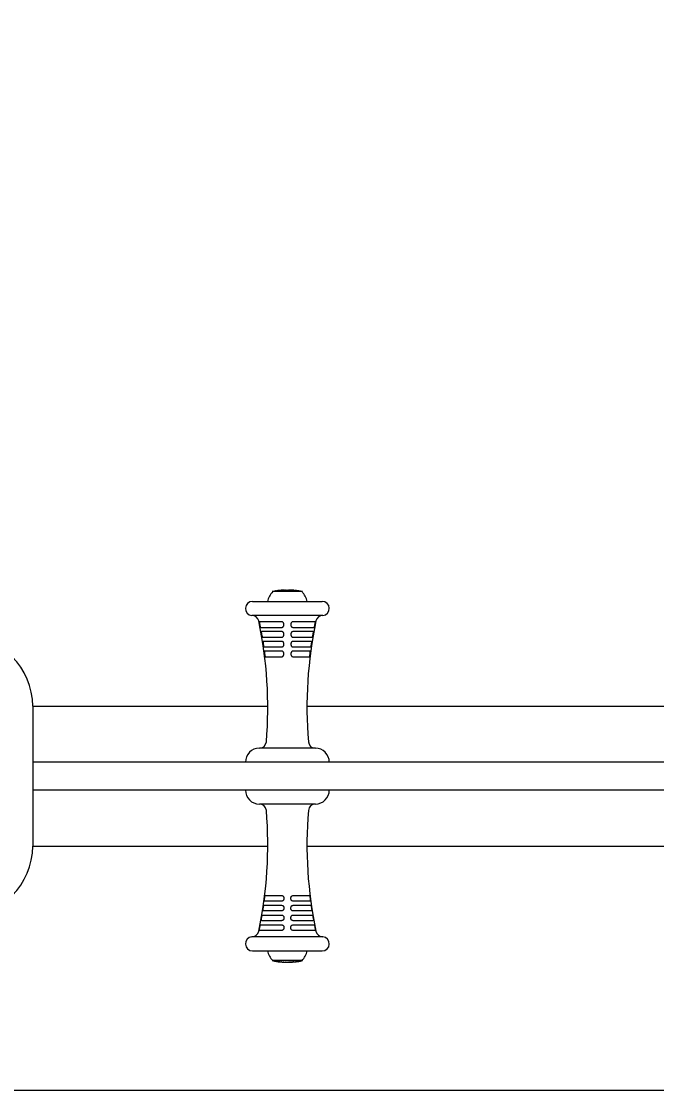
# Model space of a CAD drawing. Header units: millimetres. Extents: x -3351 to 2882, y -2837 to 2332.
# Drawn here: x -826 to -372, y -668 to 97 of the extents above; entities that cross this region are included whole.
import ezdxf

# ---------------------------------------------------------------- set-up
doc = ezdxf.new("R2010")
doc.units = ezdxf.units.MM
for name, color, linetype in [('DIKOM_ОБЪЕКТ', 7, 'Continuous'), ('DIKOM_РАЗМЕР_ЗОНА', 7, 'Continuous'), ('DIKOM_РАЗМЕР_ОБЪЕКТА', 7, 'Continuous')]:
    doc.layers.add(name, color=color, linetype=linetype)
doc.styles.add('style1', font='arialbd.ttf', dxfattribs={"width": 0.8})
doc.dimstyles.new('1-50', dxfattribs={"dimtxt": 300, "dimasz": 200, "dimexe": 100, "dimexo": 0, "dimgap": 100, "dimtad": 1, "dimtxsty": 'style1', "dimcen": 200, "dimclrd": 7, "dimclre": 7, "dimclrt": 7, "dimadec": 1, "dimazin": 2, "dimtfac": 1, "dimtmove": 0, "dimatfit": 2, "dimfxl": 0, "dimlwd": 25, "dimlwe": 18, "dimarcsym": 0})

# ---------------------------------------------------------------- blocks, each defined once
blk = doc.blocks.new('*D0')
at = {"layer": 'Defpoints', "color": 0, "transparency": 16777216}
for p in [(-1117.68, -413.19), (1382.32, -413.19), (1382.32, -1201.54)]:
    blk.add_point(p, dxfattribs=at)
at = {"layer": 'DIKOM_РАЗМЕР_ОБЪЕКТА', "color": 7, "lineweight": 18, "transparency": 16777216}
for p, q in [((-1117.68, -413.19), (-1117.68, -1301.54)), ((1382.32, -413.19), (1382.32, -1301.54))]:
    blk.add_line(p, q, dxfattribs=at)
at = {"layer": 'DIKOM_РАЗМЕР_ОБЪЕКТА', "color": 7, "lineweight": 25, "transparency": 16777216}
blk.add_line((-917.68, -1201.54), (1182.32, -1201.54), dxfattribs=at)
at = {"layer": 'DIKOM_РАЗМЕР_ОБЪЕКТА', "color": 7, "transparency": 16777216}
for points in [[(-917.68, -1168.21), (-917.68, -1234.87), (-1117.68, -1201.54)], [(1182.32, -1168.21), (1182.32, -1234.87), (1382.32, -1201.54)]]:
    blk.add_solid(points, dxfattribs=at)
at = {"layer": 'DIKOM_РАЗМЕР_ОБЪЕКТА', "color": 7, "transparency": 16777216, "insert": (132.32, -948.37), "char_height": 300, "attachment_point": 5, "style": 'style1'}
blk.add_mtext('{\\fArial|b0|i0|c204|p34;2500}', dxfattribs=at)
blk = doc.blocks.new('*D1')
at = {"layer": 'Defpoints', "color": 0, "transparency": 16777216}
for p in [(-1570.05, 831.81), (387.16, 831.81), (-10.58, -668.19)]:
    blk.add_point(p, dxfattribs=at)
at = {"layer": 'DIKOM_РАЗМЕР_ОБЪЕКТА', "color": 7, "lineweight": 18, "transparency": 16777216}
for p, q in [((387.16, 831.81), (-1670.05, 831.81)), ((-10.58, -668.19), (-1670.05, -668.19))]:
    blk.add_line(p, q, dxfattribs=at)
at = {"layer": 'DIKOM_РАЗМЕР_ОБЪЕКТА', "color": 7, "lineweight": 25, "transparency": 16777216}
blk.add_line((-1570.05, -468.19), (-1570.05, 631.81), dxfattribs=at)
at = {"layer": 'DIKOM_РАЗМЕР_ОБЪЕКТА', "color": 7, "transparency": 16777216}
for points in [[(-1603.38, 631.81), (-1536.72, 631.81), (-1570.05, 831.81)], [(-1603.38, -468.19), (-1536.72, -468.19), (-1570.05, -668.19)]]:
    blk.add_solid(points, dxfattribs=at)
at = {"layer": 'DIKOM_РАЗМЕР_ОБЪЕКТА', "color": 7, "transparency": 16777216, "insert": (-1823.22, 100.81), "char_height": 300, "attachment_point": 5, "rotation": 90, "style": 'style1'}
blk.add_mtext('{\\fArial|b0|i0|c204|p34;1500}', dxfattribs=at)
blk = doc.blocks.new('*D3')
at = {"layer": 'Defpoints', "color": 0, "transparency": 16777216}
for p in [(-2900.55, 2331.81), (804.23, 2331.81), (804.23, -2168.19)]:
    blk.add_point(p, dxfattribs=at)
at = {"layer": 'DIKOM_РАЗМЕР_ЗОНА', "color": 7, "lineweight": 18, "transparency": 16777216}
for p, q in [((804.23, 2331.81), (-3000.55, 2331.81)), ((804.23, -2168.19), (-3000.55, -2168.19))]:
    blk.add_line(p, q, dxfattribs=at)
at = {"layer": 'DIKOM_РАЗМЕР_ЗОНА', "color": 7, "lineweight": 25, "transparency": 16777216}
blk.add_line((-2900.55, -1968.19), (-2900.55, 2131.81), dxfattribs=at)
at = {"layer": 'DIKOM_РАЗМЕР_ЗОНА', "color": 7, "transparency": 16777216}
for points in [[(-2933.88, 2131.81), (-2867.22, 2131.81), (-2900.55, 2331.81)], [(-2933.88, -1968.19), (-2867.22, -1968.19), (-2900.55, -2168.19)]]:
    blk.add_solid(points, dxfattribs=at)
at = {"layer": 'DIKOM_РАЗМЕР_ЗОНА', "color": 7, "transparency": 16777216, "insert": (-3153.72, 105.82), "char_height": 300, "attachment_point": 5, "rotation": 90, "style": 'style1'}
blk.add_mtext('{\\fArial|b0|i0|c204|p34;4500}', dxfattribs=at)

msp = doc.modelspace()

# ---------------------------------------------------------------- linework, layer by layer
at = {"layer": 'DIKOM_ОБЪЕКТ', "color": 7, "linetype": 'Continuous', "lineweight": 15}
for p, q in [((-624.765, -311.187), (-646.365, -311.187)), ((-643.244, -310.601), (-643.299, -310.606)), ((-639.343, -310.207), (-639.108, -310.191)), ((-636.896, -310.135), (-637.159, -310.135)), ((-636.992, -310.134), (-636.082, -310.134)), ((-636.068, -310.134), (-635.024, -310.134)), ((-635.721, -310.136), (-636.066, -310.136)), ((-635.021, -310.134), (-634.638, -310.134)), ((-634.638, -310.134), (-634.091, -310.134)), ((-631.82, -310.202), (-631.808, -310.199)), ((-631.041, -310.291), (-631.055, -310.29)), ((-630.917, -310.327), (-629.59, -310.381)), ((-629.464, -310.392), (-629.676, -310.379)), ((-629.25, -310.421), (-628.937, -310.559)), ((-628.654, -310.565), (-628.984, -310.455)), ((-628.645, -310.566), (-628.654, -310.565)), ((-660.552, -318.174), (-610.579, -318.174)), ((-610.211, -328.187), (-660.919, -328.187)), ((-639.664, -332.789), (-655.476, -332.789)), ((-615.655, -332.789), (-631.467, -332.789)), ((-654.651, -336.783), (-639.668, -336.783)), ((-639.672, -339.778), (-654.069, -339.778)), ((-653.341, -343.771), (-639.676, -343.771)), ((-631.462, -336.783), (-616.48, -336.783)), ((-617.062, -339.778), (-631.459, -339.778)), ((-631.454, -343.771), (-617.789, -343.771)), ((-639.68, -346.766), (-652.832, -346.766)), ((-652.203, -350.759), (-639.684, -350.759)), ((-618.298, -346.766), (-631.451, -346.766)), ((-631.446, -350.759), (-618.928, -350.759)), ((-639.687, -353.754), (-651.767, -353.754)), ((-651.234, -357.748), (-639.692, -357.748)), ((-619.364, -353.754), (-631.443, -353.754)), ((-631.439, -357.748), (-619.897, -357.748)), ((-817.684, -393.187), (-649.566, -393.187)), ((-817.684, -393.187), (-817.684, -493.187)), ((-621.564, -393.187), (886.196, -393.187)), ((-615.565, -423.187), (-655.565, -423.187)), ((1082.316, -433.187), (-817.684, -433.187)), ((-613.565, -433.187), (-657.565, -433.187)), ((1082.316, -453.187), (-817.684, -453.187)), ((-613.565, -453.187), (-657.565, -453.187)), ((-615.565, -463.187), (-655.565, -463.187)), ((-817.684, -493.187), (-649.566, -493.187)), ((-621.564, -493.187), (886.196, -493.187)), ((-639.687, -532.62), (-651.767, -532.62)), ((-651.234, -528.626), (-639.692, -528.626)), ((-619.364, -532.62), (-631.443, -532.62)), ((-631.439, -528.626), (-619.897, -528.626)), ((-653.341, -542.603), (-639.676, -542.603)), ((-639.68, -539.608), (-652.832, -539.608)), ((-652.203, -535.615), (-639.684, -535.615)), ((-631.454, -542.603), (-617.789, -542.603)), ((-618.298, -539.608), (-631.451, -539.608)), ((-631.446, -535.615), (-618.928, -535.615)), ((-654.651, -549.591), (-639.668, -549.591)), ((-639.672, -546.596), (-654.069, -546.596)), ((-631.462, -549.591), (-616.48, -549.591)), ((-617.062, -546.596), (-631.459, -546.596)), ((-610.211, -558.187), (-660.919, -558.187)), ((-639.664, -553.585), (-655.476, -553.585)), ((-615.655, -553.585), (-631.467, -553.585)), ((-660.552, -568.201), (-610.579, -568.201)), ((-624.765, -575.187), (-646.365, -575.187)), ((-643.244, -575.773), (-643.299, -575.768)), ((-639.343, -576.167), (-639.108, -576.183)), ((-636.896, -576.239), (-637.159, -576.239)), ((-636.992, -576.24), (-636.082, -576.24)), ((-636.068, -576.24), (-635.024, -576.24)), ((-635.721, -576.238), (-636.066, -576.239)), ((-635.021, -576.24), (-634.638, -576.24)), ((-634.638, -576.24), (-634.091, -576.24)), ((-631.82, -576.172), (-631.808, -576.175)), ((-631.041, -576.083), (-631.055, -576.084)), ((-630.917, -576.047), (-629.59, -575.993)), ((-629.464, -575.982), (-629.676, -575.995)), ((-629.25, -575.953), (-628.937, -575.815)), ((-628.654, -575.809), (-628.984, -575.919)), ((-628.645, -575.808), (-628.654, -575.809))]:
    msp.add_line(p, q, dxfattribs=at)
at = {"layer": 'DIKOM_ОБЪЕКТ', "color": 7, "linetype": 'Continuous', "lineweight": 15, "flags": 128}
for points in [[(-629.325, -310.407), (-629.32, -310.408), (-629.316, -310.408)], [(-629.325, -575.967), (-629.32, -575.966), (-629.316, -575.966)]]:
    msp.add_lwpolyline(points, dxfattribs=at)
at = {"layer": 'DIKOM_ОБЪЕКТ', "color": 7, "linetype": 'Continuous', "lineweight": 15}
for centre, radius, start, end in [((-631.889, -323.347), 18.677, 139.378843, 163.932617), ((-637.04, -351.97), 41.836, 98.529491, 102.879622), ((-637.04, -351.97), 41.836, 95.493174, 96.604851), ((-637.04, -351.97), 41.836, 93.470916, 94.661473), ((-637.04, -351.97), 41.836, 91.685954, 92.833182), ((-637.04, -351.97), 41.836, 90.712589, 91.048861), ((-634.091, -351.97), 41.836, 87.525258, 90), ((-634.091, -351.97), 41.836, 85.789262, 86.904903), ((-634.091, -351.97), 41.836, 83.941573, 85.150433), ((-634.091, -351.97), 41.836, 81.907996, 82.987174), ((-634.091, -351.97), 41.836, 77.120378, 80.825851), ((-639.242, -323.347), 18.677, 16.067383, 40.621157), ((-660.552, -323.187), 5.013, 90, 265.797531), ((-610.579, -323.187), 5.013, 274.202469, 90), ((-660.919, -333.187), 5, 11.936435, 90), ((-610.211, -333.187), 5, 90, 168.063565), ((-948.424, -393.965), 298.859, 355.271847, 11.936435), ((-322.707, -393.965), 298.859, 168.063565, 184.728153), ((-867.684, -393.187), 50, 0, 90), ((-655.565, -418.187), 5, 270, 355.271847), ((-615.565, -418.187), 5, 184.728153, 270), ((-655.565, -433.187), 10, 90, 180), ((-615.565, -433.187), 10, 0, 90), ((-655.565, -453.187), 10, 180, 270), ((-615.565, -453.187), 10, 270, 0), ((-655.565, -468.187), 5, 4.728153, 90), ((-615.565, -468.187), 5, 90, 175.271847), ((-948.424, -492.409), 298.859, 348.063565, 4.728153), ((-322.707, -492.409), 298.859, 175.271847, 191.936435), ((-867.684, -493.187), 50, 270, 0), ((-660.552, -563.187), 5.013, 94.202469, 270), ((-660.919, -553.187), 5, 270, 348.063565), ((-610.211, -553.187), 5, 191.936435, 270), ((-610.579, -563.187), 5.013, 270, 85.797531), ((-631.889, -563.027), 18.677, 196.067383, 220.621157), ((-639.242, -563.027), 18.677, 319.378843, 343.932617), ((-637.04, -534.404), 41.836, 257.120378, 261.470509), ((-637.04, -534.404), 41.836, 263.395149, 264.506826), ((-637.04, -534.404), 41.836, 265.338527, 266.529084), ((-637.04, -534.404), 41.836, 267.166818, 268.314046), ((-637.04, -534.404), 41.836, 268.951139, 269.287411), ((-634.091, -534.404), 41.836, 270, 272.474742), ((-634.091, -534.404), 41.836, 273.095097, 274.210738), ((-634.091, -534.404), 41.836, 274.849567, 276.058427), ((-634.091, -534.404), 41.836, 277.012826, 278.092004), ((-634.091, -534.404), 41.836, 279.174149, 282.879622)]:
    msp.add_arc(centre, radius, start, end, dxfattribs=at)
for points, knots in [([(-643.299, -310.606), (-643.097, -310.576), (-642.701, -310.519), (-642.305, -310.469), (-642.112, -310.445)], [0, 0, 0, 0, 0.5122659, 1, 1, 1, 1]), ([(-642.033, -310.434), (-642.153, -310.448), (-642.399, -310.478), (-642.644, -310.512), (-642.769, -310.529)], [0, 0, 0, 0, 0.4884051, 1, 1, 1, 1]), ([(-642.112, -310.445), (-641.914, -310.423), (-641.587, -310.385), (-641.119, -310.336), (-640.73, -310.298), (-640.543, -310.282), (-640.44, -310.273)], [0, 0, 0, 0, 0.320507, 0.5307548, 0.7410249, 1, 1, 1, 1]), ([(-640.729, -310.299), (-640.729, -310.299), (-640.768, -310.301), (-640.923, -310.315), (-641.166, -310.338), (-641.478, -310.37), (-641.771, -310.403), (-641.962, -310.425), (-642.033, -310.434)], [0, 0, 0, 0, 0.0012139, 0.233815, 0.4228708, 0.6129704, 0.8553598, 1, 1, 1, 1]), ([(-639.374, -310.209), (-639.39, -310.208), (-639.528, -310.199), (-639.666, -310.217), (-639.788, -310.233)], [0, 0, 0, 0, 0.1146975, 1, 1, 1, 1]), ([(-639.788, -310.233), (-639.717, -310.228), (-639.569, -310.219), (-639.421, -310.211), (-639.343, -310.207)], [0, 0, 0, 0, 0.4760716, 1, 1, 1, 1]), ([(-638.066, -310.156), (-638.103, -310.154), (-638.262, -310.145), (-638.421, -310.16), (-638.543, -310.172)], [0, 0, 0, 0, 0.2332696, 1, 1, 1, 1]), ([(-638.543, -310.172), (-638.472, -310.169), (-638.323, -310.164), (-638.175, -310.16), (-638.099, -310.158)], [0, 0, 0, 0, 0.4837275, 1, 1, 1, 1]), ([(-638.099, -310.158), (-638.041, -310.153), (-637.943, -310.144), (-637.845, -310.143), (-637.806, -310.142)], [0, 0, 0, 0, 0.5965998, 1, 1, 1, 1]), ([(-637.56, -310.14), (-637.204, -310.137), (-636.799, -310.133), (-636.395, -310.136), (-636.346, -310.137)], [0, 0, 0, 0, 0.8809304, 1, 1, 1, 1]), ([(-636.346, -310.137), (-636.242, -310.137), (-636.034, -310.136), (-635.825, -310.136), (-635.721, -310.136)], [0, 0, 0, 0, 0.4998274, 1, 1, 1, 1]), ([(-635.028, -310.135), (-634.949, -310.135), (-634.793, -310.136), (-634.355, -310.146), (-634.012, -310.154), (-633.838, -310.159)], [0, 0, 0, 0, 0.3317203, 0.6612063, 1, 1, 1, 1]), ([(-633.747, -310.151), (-633.894, -310.148), (-634.165, -310.141), (-634.478, -310.136), (-634.66, -310.134), (-634.721, -310.135), (-634.705, -310.136), (-634.702, -310.136)], [0, 0, 0, 0, 0.2743091, 0.5058181, 0.7373595, 0.9561335, 1, 1, 1, 1]), ([(-633.838, -310.159), (-633.63, -310.164), (-633.249, -310.175), (-632.712, -310.189), (-632.281, -310.198), (-631.966, -310.203), (-631.869, -310.202), (-631.82, -310.202)], [0, 0, 0, 0, 0.2252873, 0.412934, 0.6000845, 0.8000746, 1, 1, 1, 1]), ([(-632.264, -310.179), (-632.322, -310.179), (-632.415, -310.179), (-632.733, -310.175), (-633.087, -310.167), (-633.444, -310.158), (-633.663, -310.153), (-633.747, -310.151)], [0, 0, 0, 0, 0.3018484, 0.4914057, 0.681088, 0.8764323, 1, 1, 1, 1]), ([(-632.23, -310.177), (-632.226, -310.178), (-632.208, -310.179), (-632.24, -310.179), (-632.264, -310.179)], [0, 0, 0, 0, 0.2185126, 1, 1, 1, 1]), ([(-631.799, -310.197), (-631.848, -310.195), (-631.928, -310.19), (-632.138, -310.183), (-632.218, -310.18)], [0, 0, 0, 0, 0.6185909, 1, 1, 1, 1]), ([(-631.02, -310.253), (-631.094, -310.247), (-631.291, -310.23), (-631.487, -310.254), (-631.609, -310.269)], [0, 0, 0, 0, 0.379297, 1, 1, 1, 1]), ([(-631.609, -310.269), (-631.491, -310.278), (-631.26, -310.296), (-631.029, -310.317), (-630.917, -310.327)], [0, 0, 0, 0, 0.5130717, 1, 1, 1, 1]), ([(-629.59, -310.381), (-629.544, -310.385), (-629.475, -310.392), (-629.386, -310.401), (-629.345, -310.405), (-629.325, -310.407)], [0, 0, 0, 0, 0.4997444, 0.7497682, 1, 1, 1, 1]), ([(-629.316, -310.408), (-629.306, -310.41), (-629.29, -310.412), (-629.267, -310.417), (-629.256, -310.42), (-629.25, -310.421)], [0, 0, 0, 0, 0.4999551, 0.7499735, 1, 1, 1, 1]), ([(-629.016, -310.444), (-629.091, -310.435), (-629.186, -310.424), (-629.281, -310.413), (-629.302, -310.411)], [0, 0, 0, 0, 0.7869109, 1, 1, 1, 1]), ([(-628.937, -310.559), (-628.843, -310.572), (-628.637, -310.602), (-628.432, -310.634), (-628.32, -310.651)], [0, 0, 0, 0, 0.4560331, 1, 1, 1, 1]), ([(-628.032, -310.576), (-628.134, -310.564), (-628.338, -310.54), (-628.543, -310.557), (-628.645, -310.566)], [0, 0, 0, 0, 0.5001774, 1, 1, 1, 1]), ([(-628.32, -310.651), (-628.198, -310.635), (-627.954, -310.602), (-627.71, -310.629), (-627.588, -310.643)], [0, 0, 0, 0, 0.5001556, 1, 1, 1, 1]), ([(-627.588, -310.643), (-627.671, -310.63), (-627.819, -310.607), (-627.968, -310.585), (-628.032, -310.576)], [0, 0, 0, 0, 0.5631249, 1, 1, 1, 1]), ([(-655.476, -332.789), (-655.517, -332.789), (-655.546, -332.827), (-655.58, -332.974), (-655.584, -333.085), (-655.573, -333.292), (-655.567, -333.37), (-655.548, -333.534), (-655.537, -333.62), (-655.509, -333.803), (-655.493, -333.898), (-655.459, -334.091), (-655.44, -334.188), (-655.42, -334.287)], [0, 0, 0, 0, 0.25, 0.25, 0.5, 0.5, 0.625, 0.625, 0.75, 0.75, 0.875, 0.875, 1, 1, 1, 1]), ([(-655.216, -335.285), (-655.175, -335.487), (-655.13, -335.687), (-655.059, -335.958), (-655.035, -336.046), (-654.986, -336.209), (-654.961, -336.284), (-654.912, -336.42), (-654.887, -336.483), (-654.837, -336.589), (-654.813, -336.634), (-654.74, -336.745), (-654.694, -336.783), (-654.651, -336.783)], [0, 0, 0, 0, 0.25, 0.25, 0.375, 0.375, 0.5, 0.5, 0.625, 0.625, 0.75, 0.75, 1, 1, 1, 1]), ([(-639.668, -336.783), (-639.467, -336.783), (-639.268, -336.744), (-638.901, -336.597), (-638.73, -336.488), (-638.516, -336.283), (-638.451, -336.207), (-638.338, -336.044), (-638.289, -335.958), (-638.21, -335.775), (-638.18, -335.679), (-638.139, -335.485), (-638.129, -335.386), (-638.129, -335.285)], [0, 0, 0, 0, 0.25, 0.25, 0.5, 0.5, 0.625, 0.625, 0.75, 0.75, 0.875, 0.875, 1, 1, 1, 1]), ([(-638.128, -334.287), (-638.128, -334.188), (-638.138, -334.09), (-638.177, -333.897), (-638.207, -333.801), (-638.324, -333.529), (-638.44, -333.361), (-638.655, -333.153), (-638.735, -333.09), (-638.903, -332.982), (-638.991, -332.937), (-639.177, -332.863), (-639.274, -332.835), (-639.467, -332.799), (-639.565, -332.789), (-639.664, -332.789)], [0, 0, 0, 0, 0.125, 0.125, 0.25, 0.25, 0.5, 0.5, 0.625, 0.625, 0.75, 0.75, 0.875, 0.875, 1, 1, 1, 1]), ([(-631.467, -332.789), (-631.664, -332.789), (-631.863, -332.827), (-632.232, -332.974), (-632.405, -333.085), (-632.62, -333.292), (-632.686, -333.37), (-632.798, -333.534), (-632.846, -333.62), (-632.924, -333.803), (-632.954, -333.898), (-632.993, -334.091), (-633.003, -334.188), (-633.003, -334.287)], [0, 0, 0, 0, 0.25, 0.25, 0.5, 0.5, 0.625, 0.625, 0.75, 0.75, 0.875, 0.875, 1, 1, 1, 1]), ([(-633.002, -335.285), (-633.002, -335.487), (-632.959, -335.687), (-632.841, -335.958), (-632.792, -336.046), (-632.678, -336.209), (-632.614, -336.284), (-632.471, -336.42), (-632.392, -336.483), (-632.225, -336.589), (-632.138, -336.634), (-631.86, -336.745), (-631.664, -336.783), (-631.462, -336.783)], [0, 0, 0, 0, 0.25, 0.25, 0.375, 0.375, 0.5, 0.5, 0.625, 0.625, 0.75, 0.75, 1, 1, 1, 1]), ([(-616.48, -336.783), (-616.437, -336.783), (-616.39, -336.744), (-616.293, -336.597), (-616.243, -336.488), (-616.169, -336.283), (-616.144, -336.207), (-616.095, -336.044), (-616.071, -335.958), (-616.024, -335.775), (-616.001, -335.679), (-615.956, -335.485), (-615.935, -335.386), (-615.914, -335.285)], [0, 0, 0, 0, 0.25, 0.25, 0.5, 0.5, 0.625, 0.625, 0.75, 0.75, 0.875, 0.875, 1, 1, 1, 1]), ([(-615.711, -334.287), (-615.691, -334.188), (-615.672, -334.09), (-615.637, -333.897), (-615.621, -333.801), (-615.58, -333.529), (-615.561, -333.361), (-615.55, -333.153), (-615.549, -333.09), (-615.554, -332.982), (-615.559, -332.937), (-615.576, -332.863), (-615.588, -332.835), (-615.617, -332.799), (-615.634, -332.789), (-615.655, -332.789)], [0, 0, 0, 0, 0.125, 0.125, 0.25, 0.25, 0.5, 0.5, 0.625, 0.625, 0.75, 0.75, 0.875, 0.875, 1, 1, 1, 1]), ([(-654.069, -339.778), (-654.112, -339.778), (-654.146, -339.815), (-654.188, -339.961), (-654.198, -340.071), (-654.194, -340.278), (-654.19, -340.355), (-654.178, -340.519), (-654.169, -340.606), (-654.147, -340.789), (-654.133, -340.885), (-654.104, -341.078), (-654.087, -341.176), (-654.069, -341.275)], [0, 0, 0, 0, 0.25, 0.25, 0.5, 0.5, 0.625, 0.625, 0.75, 0.75, 0.875, 0.875, 1, 1, 1, 1]), ([(-653.89, -342.274), (-653.854, -342.476), (-653.813, -342.676), (-653.748, -342.949), (-653.725, -343.037), (-653.679, -343.2), (-653.655, -343.274), (-653.607, -343.411), (-653.583, -343.473), (-653.534, -343.579), (-653.51, -343.624), (-653.436, -343.734), (-653.388, -343.771), (-653.341, -343.771)], [0, 0, 0, 0, 0.25, 0.25, 0.375, 0.375, 0.5, 0.5, 0.625, 0.625, 0.75, 0.75, 1, 1, 1, 1]), ([(-639.676, -343.771), (-639.476, -343.771), (-639.277, -343.733), (-638.91, -343.587), (-638.739, -343.479), (-638.524, -343.274), (-638.458, -343.197), (-638.344, -343.035), (-638.296, -342.949), (-638.216, -342.766), (-638.185, -342.669), (-638.144, -342.474), (-638.134, -342.375), (-638.134, -342.274)], [0, 0, 0, 0, 0.25, 0.25, 0.5, 0.5, 0.625, 0.625, 0.75, 0.75, 0.875, 0.875, 1, 1, 1, 1]), ([(-638.133, -341.275), (-638.133, -341.176), (-638.143, -341.078), (-638.183, -340.883), (-638.213, -340.787), (-638.331, -340.514), (-638.448, -340.346), (-638.664, -340.139), (-638.744, -340.076), (-638.912, -339.969), (-639.001, -339.924), (-639.186, -339.851), (-639.283, -339.823), (-639.476, -339.787), (-639.573, -339.778), (-639.672, -339.778)], [0, 0, 0, 0, 0.125, 0.125, 0.25, 0.25, 0.5, 0.5, 0.625, 0.625, 0.75, 0.75, 0.875, 0.875, 1, 1, 1, 1]), ([(-631.459, -339.778), (-631.656, -339.778), (-631.854, -339.815), (-632.223, -339.961), (-632.396, -340.071), (-632.612, -340.278), (-632.678, -340.355), (-632.791, -340.519), (-632.84, -340.606), (-632.918, -340.789), (-632.948, -340.885), (-632.988, -341.078), (-632.998, -341.176), (-632.998, -341.275)], [0, 0, 0, 0, 0.25, 0.25, 0.5, 0.5, 0.625, 0.625, 0.75, 0.75, 0.875, 0.875, 1, 1, 1, 1]), ([(-632.997, -342.274), (-632.997, -342.476), (-632.954, -342.676), (-632.834, -342.949), (-632.785, -343.037), (-632.67, -343.2), (-632.606, -343.274), (-632.462, -343.411), (-632.383, -343.473), (-632.216, -343.579), (-632.128, -343.624), (-631.851, -343.734), (-631.655, -343.771), (-631.454, -343.771)], [0, 0, 0, 0, 0.25, 0.25, 0.375, 0.375, 0.5, 0.5, 0.625, 0.625, 0.75, 0.75, 1, 1, 1, 1]), ([(-617.789, -343.771), (-617.743, -343.771), (-617.694, -343.733), (-617.596, -343.587), (-617.547, -343.479), (-617.475, -343.274), (-617.451, -343.197), (-617.405, -343.035), (-617.383, -342.949), (-617.339, -342.766), (-617.317, -342.669), (-617.277, -342.474), (-617.258, -342.375), (-617.24, -342.274)], [0, 0, 0, 0, 0.25, 0.25, 0.5, 0.5, 0.625, 0.625, 0.75, 0.75, 0.875, 0.875, 1, 1, 1, 1]), ([(-617.061, -341.275), (-617.043, -341.176), (-617.027, -341.078), (-616.997, -340.883), (-616.984, -340.787), (-616.951, -340.514), (-616.937, -340.346), (-616.934, -340.139), (-616.936, -340.076), (-616.945, -339.969), (-616.953, -339.924), (-616.974, -339.851), (-616.988, -339.823), (-617.021, -339.787), (-617.04, -339.778), (-617.062, -339.778)], [0, 0, 0, 0, 0.125, 0.125, 0.25, 0.25, 0.5, 0.5, 0.625, 0.625, 0.75, 0.75, 0.875, 0.875, 1, 1, 1, 1]), ([(-652.832, -346.766), (-652.879, -346.766), (-652.917, -346.803), (-652.968, -346.948), (-652.982, -347.057), (-652.987, -347.264), (-652.986, -347.341), (-652.978, -347.505), (-652.972, -347.592), (-652.955, -347.775), (-652.944, -347.871), (-652.92, -348.065), (-652.906, -348.164), (-652.89, -348.264)], [0, 0, 0, 0, 0.25, 0.25, 0.5, 0.5, 0.625, 0.625, 0.75, 0.75, 0.875, 0.875, 1, 1, 1, 1]), ([(-652.736, -349.262), (-652.705, -349.466), (-652.668, -349.666), (-652.607, -349.94), (-652.586, -350.028), (-652.542, -350.19), (-652.52, -350.265), (-652.474, -350.402), (-652.45, -350.463), (-652.401, -350.569), (-652.377, -350.613), (-652.302, -350.722), (-652.252, -350.759), (-652.203, -350.759)], [0, 0, 0, 0, 0.25, 0.25, 0.375, 0.375, 0.5, 0.5, 0.625, 0.625, 0.75, 0.75, 1, 1, 1, 1]), ([(-639.684, -350.759), (-639.484, -350.759), (-639.286, -350.721), (-638.92, -350.577), (-638.748, -350.469), (-638.532, -350.265), (-638.466, -350.188), (-638.351, -350.026), (-638.302, -349.939), (-638.222, -349.756), (-638.191, -349.659), (-638.149, -349.463), (-638.139, -349.364), (-638.139, -349.262)], [0, 0, 0, 0, 0.25, 0.25, 0.5, 0.5, 0.625, 0.625, 0.75, 0.75, 0.875, 0.875, 1, 1, 1, 1]), ([(-638.138, -348.264), (-638.138, -348.064), (-638.18, -347.865), (-638.338, -347.5), (-638.456, -347.332), (-638.672, -347.125), (-638.753, -347.063), (-638.921, -346.956), (-639.01, -346.911), (-639.195, -346.839), (-639.291, -346.811), (-639.484, -346.775), (-639.581, -346.766), (-639.68, -346.766)], [0, 0, 0, 0, 0.25, 0.25, 0.5, 0.5, 0.625, 0.625, 0.75, 0.75, 0.875, 0.875, 1, 1, 1, 1]), ([(-631.451, -346.766), (-631.647, -346.766), (-631.845, -346.803), (-632.214, -346.948), (-632.387, -347.057), (-632.604, -347.264), (-632.67, -347.341), (-632.785, -347.505), (-632.833, -347.592), (-632.912, -347.775), (-632.943, -347.871), (-632.983, -348.065), (-632.993, -348.164), (-632.993, -348.264)], [0, 0, 0, 0, 0.25, 0.25, 0.5, 0.5, 0.625, 0.625, 0.75, 0.75, 0.875, 0.875, 1, 1, 1, 1]), ([(-632.992, -349.262), (-632.992, -349.466), (-632.948, -349.666), (-632.828, -349.94), (-632.778, -350.028), (-632.663, -350.19), (-632.598, -350.265), (-632.454, -350.402), (-632.374, -350.463), (-632.207, -350.569), (-632.119, -350.613), (-631.842, -350.722), (-631.646, -350.759), (-631.446, -350.759)], [0, 0, 0, 0, 0.25, 0.25, 0.375, 0.375, 0.5, 0.5, 0.625, 0.625, 0.75, 0.75, 1, 1, 1, 1]), ([(-618.928, -350.759), (-618.879, -350.759), (-618.828, -350.721), (-618.729, -350.577), (-618.68, -350.469), (-618.611, -350.265), (-618.588, -350.188), (-618.544, -350.026), (-618.523, -349.939), (-618.483, -349.756), (-618.463, -349.659), (-618.427, -349.463), (-618.41, -349.364), (-618.395, -349.262)], [0, 0, 0, 0, 0.25, 0.25, 0.5, 0.5, 0.625, 0.625, 0.75, 0.75, 0.875, 0.875, 1, 1, 1, 1]), ([(-618.24, -348.264), (-618.209, -348.064), (-618.184, -347.865), (-618.15, -347.5), (-618.142, -347.332), (-618.147, -347.125), (-618.151, -347.063), (-618.166, -346.956), (-618.176, -346.911), (-618.201, -346.839), (-618.217, -346.811), (-618.254, -346.775), (-618.275, -346.766), (-618.298, -346.766)], [0, 0, 0, 0, 0.25, 0.25, 0.5, 0.5, 0.625, 0.625, 0.75, 0.75, 0.875, 0.875, 1, 1, 1, 1]), ([(-651.767, -353.754), (-651.816, -353.754), (-651.858, -353.791), (-651.918, -353.935), (-651.937, -354.044), (-651.949, -354.249), (-651.951, -354.327), (-651.948, -354.491), (-651.945, -354.578), (-651.933, -354.761), (-651.925, -354.858), (-651.906, -355.053), (-651.894, -355.151), (-651.881, -355.252)], [0, 0, 0, 0, 0.25, 0.25, 0.5, 0.5, 0.625, 0.625, 0.75, 0.75, 0.875, 0.875, 1, 1, 1, 1]), ([(-651.751, -356.25), (-651.724, -356.455), (-651.692, -356.656), (-651.636, -356.93), (-651.617, -357.018), (-651.576, -357.181), (-651.554, -357.256), (-651.509, -357.392), (-651.486, -357.453), (-651.438, -357.559), (-651.414, -357.603), (-651.338, -357.711), (-651.286, -357.748), (-651.234, -357.748)], [0, 0, 0, 0, 0.25, 0.25, 0.375, 0.375, 0.5, 0.5, 0.625, 0.625, 0.75, 0.75, 1, 1, 1, 1]), ([(-639.692, -357.748), (-639.493, -357.748), (-639.295, -357.71), (-638.928, -357.567), (-638.756, -357.459), (-638.54, -357.255), (-638.473, -357.179), (-638.358, -357.016), (-638.308, -356.929), (-638.227, -356.746), (-638.196, -356.649), (-638.154, -356.452), (-638.143, -356.352), (-638.143, -356.25)], [0, 0, 0, 0, 0.25, 0.25, 0.5, 0.5, 0.625, 0.625, 0.75, 0.75, 0.875, 0.875, 1, 1, 1, 1]), ([(-638.143, -355.252), (-638.143, -355.051), (-638.185, -354.851), (-638.344, -354.485), (-638.463, -354.317), (-638.681, -354.111), (-638.761, -354.049), (-638.93, -353.943), (-639.019, -353.898), (-639.204, -353.826), (-639.3, -353.799), (-639.492, -353.763), (-639.589, -353.754), (-639.687, -353.754)], [0, 0, 0, 0, 0.25, 0.25, 0.5, 0.5, 0.625, 0.625, 0.75, 0.75, 0.875, 0.875, 1, 1, 1, 1]), ([(-631.443, -353.754), (-631.639, -353.754), (-631.837, -353.791), (-632.205, -353.935), (-632.378, -354.044), (-632.596, -354.249), (-632.662, -354.327), (-632.778, -354.491), (-632.827, -354.578), (-632.907, -354.761), (-632.937, -354.858), (-632.978, -355.053), (-632.988, -355.151), (-632.988, -355.252)], [0, 0, 0, 0, 0.25, 0.25, 0.5, 0.5, 0.625, 0.625, 0.75, 0.75, 0.875, 0.875, 1, 1, 1, 1]), ([(-632.987, -356.25), (-632.987, -356.455), (-632.943, -356.656), (-632.822, -356.93), (-632.772, -357.018), (-632.656, -357.181), (-632.59, -357.256), (-632.446, -357.392), (-632.366, -357.453), (-632.198, -357.559), (-632.11, -357.603), (-631.833, -357.711), (-631.638, -357.748), (-631.439, -357.748)], [0, 0, 0, 0, 0.25, 0.25, 0.375, 0.375, 0.5, 0.5, 0.625, 0.625, 0.75, 0.75, 1, 1, 1, 1]), ([(-619.897, -357.748), (-619.845, -357.748), (-619.792, -357.71), (-619.692, -357.567), (-619.643, -357.459), (-619.576, -357.255), (-619.555, -357.179), (-619.513, -357.016), (-619.494, -356.929), (-619.457, -356.746), (-619.44, -356.649), (-619.408, -356.452), (-619.393, -356.352), (-619.38, -356.25)], [0, 0, 0, 0, 0.25, 0.25, 0.5, 0.5, 0.625, 0.625, 0.75, 0.75, 0.875, 0.875, 1, 1, 1, 1]), ([(-619.25, -355.252), (-619.223, -355.051), (-619.203, -354.851), (-619.18, -354.485), (-619.177, -354.317), (-619.19, -354.111), (-619.197, -354.049), (-619.216, -353.943), (-619.228, -353.898), (-619.258, -353.826), (-619.276, -353.799), (-619.317, -353.763), (-619.339, -353.754), (-619.364, -353.754)], [0, 0, 0, 0, 0.25, 0.25, 0.5, 0.5, 0.625, 0.625, 0.75, 0.75, 0.875, 0.875, 1, 1, 1, 1]), ([(-651.767, -532.62), (-651.816, -532.62), (-651.858, -532.583), (-651.918, -532.439), (-651.937, -532.331), (-651.949, -532.125), (-651.951, -532.048), (-651.948, -531.883), (-651.945, -531.797), (-651.933, -531.613), (-651.925, -531.516), (-651.906, -531.322), (-651.894, -531.223), (-651.881, -531.122)], [0, 0, 0, 0, 0.25, 0.25, 0.5, 0.5, 0.625, 0.625, 0.75, 0.75, 0.875, 0.875, 1, 1, 1, 1]), ([(-651.751, -530.124), (-651.724, -529.92), (-651.692, -529.718), (-651.636, -529.444), (-651.617, -529.356), (-651.576, -529.193), (-651.554, -529.118), (-651.509, -528.982), (-651.486, -528.921), (-651.438, -528.816), (-651.414, -528.771), (-651.338, -528.663), (-651.286, -528.626), (-651.234, -528.626)], [0, 0, 0, 0, 0.25, 0.25, 0.375, 0.375, 0.5, 0.5, 0.625, 0.625, 0.75, 0.75, 1, 1, 1, 1]), ([(-639.692, -528.626), (-639.493, -528.626), (-639.295, -528.664), (-638.928, -528.807), (-638.756, -528.915), (-638.54, -529.119), (-638.473, -529.195), (-638.358, -529.358), (-638.308, -529.445), (-638.227, -529.628), (-638.196, -529.726), (-638.154, -529.922), (-638.143, -530.022), (-638.143, -530.124)], [0, 0, 0, 0, 0.25, 0.25, 0.5, 0.5, 0.625, 0.625, 0.75, 0.75, 0.875, 0.875, 1, 1, 1, 1]), ([(-638.143, -531.122), (-638.143, -531.323), (-638.185, -531.523), (-638.344, -531.889), (-638.463, -532.057), (-638.681, -532.263), (-638.761, -532.325), (-638.93, -532.431), (-639.019, -532.476), (-639.204, -532.548), (-639.3, -532.575), (-639.492, -532.611), (-639.589, -532.62), (-639.687, -532.62)], [0, 0, 0, 0, 0.25, 0.25, 0.5, 0.5, 0.625, 0.625, 0.75, 0.75, 0.875, 0.875, 1, 1, 1, 1]), ([(-631.443, -532.62), (-631.639, -532.62), (-631.837, -532.583), (-632.205, -532.439), (-632.378, -532.331), (-632.596, -532.125), (-632.662, -532.048), (-632.778, -531.883), (-632.827, -531.797), (-632.907, -531.613), (-632.937, -531.516), (-632.978, -531.322), (-632.988, -531.223), (-632.988, -531.122)], [0, 0, 0, 0, 0.25, 0.25, 0.5, 0.5, 0.625, 0.625, 0.75, 0.75, 0.875, 0.875, 1, 1, 1, 1]), ([(-632.987, -530.124), (-632.987, -529.92), (-632.943, -529.718), (-632.822, -529.444), (-632.772, -529.356), (-632.656, -529.193), (-632.59, -529.118), (-632.446, -528.982), (-632.366, -528.921), (-632.198, -528.816), (-632.11, -528.771), (-631.833, -528.663), (-631.638, -528.626), (-631.439, -528.626)], [0, 0, 0, 0, 0.25, 0.25, 0.375, 0.375, 0.5, 0.5, 0.625, 0.625, 0.75, 0.75, 1, 1, 1, 1]), ([(-619.897, -528.626), (-619.845, -528.626), (-619.792, -528.664), (-619.692, -528.807), (-619.643, -528.915), (-619.576, -529.119), (-619.555, -529.195), (-619.513, -529.358), (-619.494, -529.445), (-619.457, -529.628), (-619.44, -529.726), (-619.408, -529.922), (-619.393, -530.022), (-619.38, -530.124)], [0, 0, 0, 0, 0.25, 0.25, 0.5, 0.5, 0.625, 0.625, 0.75, 0.75, 0.875, 0.875, 1, 1, 1, 1]), ([(-619.25, -531.122), (-619.223, -531.323), (-619.203, -531.523), (-619.18, -531.889), (-619.177, -532.057), (-619.19, -532.263), (-619.197, -532.325), (-619.216, -532.431), (-619.228, -532.476), (-619.258, -532.548), (-619.276, -532.575), (-619.317, -532.611), (-619.339, -532.62), (-619.364, -532.62)], [0, 0, 0, 0, 0.25, 0.25, 0.5, 0.5, 0.625, 0.625, 0.75, 0.75, 0.875, 0.875, 1, 1, 1, 1]), ([(-653.89, -544.101), (-653.854, -543.898), (-653.813, -543.698), (-653.748, -543.425), (-653.725, -543.337), (-653.679, -543.174), (-653.655, -543.1), (-653.607, -542.963), (-653.583, -542.901), (-653.534, -542.795), (-653.51, -542.75), (-653.436, -542.641), (-653.388, -542.603), (-653.341, -542.603)], [0, 0, 0, 0, 0.25, 0.25, 0.375, 0.375, 0.5, 0.5, 0.625, 0.625, 0.75, 0.75, 1, 1, 1, 1]), ([(-652.832, -539.608), (-652.879, -539.608), (-652.917, -539.571), (-652.968, -539.426), (-652.982, -539.317), (-652.987, -539.11), (-652.986, -539.033), (-652.978, -538.869), (-652.972, -538.782), (-652.955, -538.599), (-652.944, -538.503), (-652.92, -538.309), (-652.906, -538.211), (-652.89, -538.111)], [0, 0, 0, 0, 0.25, 0.25, 0.5, 0.5, 0.625, 0.625, 0.75, 0.75, 0.875, 0.875, 1, 1, 1, 1]), ([(-652.736, -537.112), (-652.705, -536.909), (-652.668, -536.708), (-652.607, -536.434), (-652.586, -536.346), (-652.542, -536.184), (-652.52, -536.109), (-652.474, -535.973), (-652.45, -535.911), (-652.401, -535.805), (-652.377, -535.761), (-652.302, -535.652), (-652.252, -535.615), (-652.203, -535.615)], [0, 0, 0, 0, 0.25, 0.25, 0.375, 0.375, 0.5, 0.5, 0.625, 0.625, 0.75, 0.75, 1, 1, 1, 1]), ([(-639.684, -535.615), (-639.484, -535.615), (-639.286, -535.653), (-638.92, -535.797), (-638.748, -535.905), (-638.532, -536.11), (-638.466, -536.186), (-638.351, -536.349), (-638.302, -536.435), (-638.222, -536.618), (-638.191, -536.715), (-638.149, -536.911), (-638.139, -537.01), (-638.139, -537.112)], [0, 0, 0, 0, 0.25, 0.25, 0.5, 0.5, 0.625, 0.625, 0.75, 0.75, 0.875, 0.875, 1, 1, 1, 1]), ([(-638.138, -538.111), (-638.138, -538.31), (-638.18, -538.51), (-638.338, -538.874), (-638.456, -539.043), (-638.672, -539.249), (-638.753, -539.311), (-638.921, -539.418), (-639.01, -539.463), (-639.195, -539.536), (-639.291, -539.563), (-639.484, -539.599), (-639.581, -539.608), (-639.68, -539.608)], [0, 0, 0, 0, 0.25, 0.25, 0.5, 0.5, 0.625, 0.625, 0.75, 0.75, 0.875, 0.875, 1, 1, 1, 1]), ([(-639.676, -542.603), (-639.476, -542.603), (-639.277, -542.641), (-638.91, -542.787), (-638.739, -542.896), (-638.524, -543.1), (-638.458, -543.177), (-638.344, -543.339), (-638.296, -543.425), (-638.216, -543.608), (-638.185, -543.705), (-638.144, -543.9), (-638.134, -543.999), (-638.134, -544.101)], [0, 0, 0, 0, 0.25, 0.25, 0.5, 0.5, 0.625, 0.625, 0.75, 0.75, 0.875, 0.875, 1, 1, 1, 1]), ([(-632.997, -544.101), (-632.997, -543.898), (-632.954, -543.698), (-632.834, -543.425), (-632.785, -543.337), (-632.67, -543.174), (-632.606, -543.1), (-632.462, -542.963), (-632.383, -542.901), (-632.216, -542.795), (-632.128, -542.75), (-631.851, -542.641), (-631.655, -542.603), (-631.454, -542.603)], [0, 0, 0, 0, 0.25, 0.25, 0.375, 0.375, 0.5, 0.5, 0.625, 0.625, 0.75, 0.75, 1, 1, 1, 1]), ([(-631.451, -539.608), (-631.647, -539.608), (-631.845, -539.571), (-632.214, -539.426), (-632.387, -539.317), (-632.604, -539.11), (-632.67, -539.033), (-632.785, -538.869), (-632.833, -538.782), (-632.912, -538.599), (-632.943, -538.503), (-632.983, -538.309), (-632.993, -538.211), (-632.993, -538.111)], [0, 0, 0, 0, 0.25, 0.25, 0.5, 0.5, 0.625, 0.625, 0.75, 0.75, 0.875, 0.875, 1, 1, 1, 1]), ([(-632.992, -537.112), (-632.992, -536.909), (-632.948, -536.708), (-632.828, -536.434), (-632.778, -536.346), (-632.663, -536.184), (-632.598, -536.109), (-632.454, -535.973), (-632.374, -535.911), (-632.207, -535.805), (-632.119, -535.761), (-631.842, -535.652), (-631.646, -535.615), (-631.446, -535.615)], [0, 0, 0, 0, 0.25, 0.25, 0.375, 0.375, 0.5, 0.5, 0.625, 0.625, 0.75, 0.75, 1, 1, 1, 1]), ([(-618.928, -535.615), (-618.879, -535.615), (-618.828, -535.653), (-618.729, -535.797), (-618.68, -535.905), (-618.611, -536.11), (-618.588, -536.186), (-618.544, -536.349), (-618.523, -536.435), (-618.483, -536.618), (-618.463, -536.715), (-618.427, -536.911), (-618.41, -537.01), (-618.395, -537.112)], [0, 0, 0, 0, 0.25, 0.25, 0.5, 0.5, 0.625, 0.625, 0.75, 0.75, 0.875, 0.875, 1, 1, 1, 1]), ([(-618.24, -538.111), (-618.209, -538.31), (-618.184, -538.51), (-618.15, -538.874), (-618.142, -539.043), (-618.147, -539.249), (-618.151, -539.311), (-618.166, -539.418), (-618.176, -539.463), (-618.201, -539.536), (-618.217, -539.563), (-618.254, -539.599), (-618.275, -539.608), (-618.298, -539.608)], [0, 0, 0, 0, 0.25, 0.25, 0.5, 0.5, 0.625, 0.625, 0.75, 0.75, 0.875, 0.875, 1, 1, 1, 1]), ([(-617.789, -542.603), (-617.743, -542.603), (-617.694, -542.641), (-617.596, -542.787), (-617.547, -542.896), (-617.475, -543.1), (-617.451, -543.177), (-617.405, -543.339), (-617.383, -543.425), (-617.339, -543.608), (-617.317, -543.705), (-617.277, -543.9), (-617.258, -543.999), (-617.24, -544.101)], [0, 0, 0, 0, 0.25, 0.25, 0.5, 0.5, 0.625, 0.625, 0.75, 0.75, 0.875, 0.875, 1, 1, 1, 1]), ([(-655.216, -551.089), (-655.175, -550.887), (-655.13, -550.688), (-655.059, -550.416), (-655.035, -550.328), (-654.986, -550.165), (-654.961, -550.09), (-654.912, -549.954), (-654.887, -549.891), (-654.837, -549.785), (-654.813, -549.74), (-654.74, -549.629), (-654.694, -549.591), (-654.651, -549.591)], [0, 0, 0, 0, 0.25, 0.25, 0.375, 0.375, 0.5, 0.5, 0.625, 0.625, 0.75, 0.75, 1, 1, 1, 1]), ([(-654.069, -546.596), (-654.112, -546.596), (-654.146, -546.559), (-654.188, -546.413), (-654.198, -546.303), (-654.194, -546.096), (-654.19, -546.019), (-654.178, -545.855), (-654.169, -545.768), (-654.147, -545.585), (-654.133, -545.489), (-654.104, -545.296), (-654.087, -545.198), (-654.069, -545.099)], [0, 0, 0, 0, 0.25, 0.25, 0.5, 0.5, 0.625, 0.625, 0.75, 0.75, 0.875, 0.875, 1, 1, 1, 1]), ([(-638.133, -545.099), (-638.133, -545.198), (-638.143, -545.297), (-638.183, -545.491), (-638.213, -545.587), (-638.331, -545.86), (-638.448, -546.028), (-638.664, -546.235), (-638.744, -546.298), (-638.912, -546.405), (-639.001, -546.45), (-639.186, -546.523), (-639.283, -546.551), (-639.476, -546.587), (-639.573, -546.596), (-639.672, -546.596)], [0, 0, 0, 0, 0.125, 0.125, 0.25, 0.25, 0.5, 0.5, 0.625, 0.625, 0.75, 0.75, 0.875, 0.875, 1, 1, 1, 1]), ([(-639.668, -549.591), (-639.467, -549.591), (-639.268, -549.63), (-638.901, -549.777), (-638.73, -549.886), (-638.516, -550.091), (-638.451, -550.168), (-638.338, -550.33), (-638.289, -550.416), (-638.21, -550.599), (-638.18, -550.695), (-638.139, -550.889), (-638.129, -550.988), (-638.129, -551.089)], [0, 0, 0, 0, 0.25, 0.25, 0.5, 0.5, 0.625, 0.625, 0.75, 0.75, 0.875, 0.875, 1, 1, 1, 1]), ([(-633.002, -551.089), (-633.002, -550.887), (-632.959, -550.688), (-632.841, -550.416), (-632.792, -550.328), (-632.678, -550.165), (-632.614, -550.09), (-632.471, -549.954), (-632.392, -549.891), (-632.225, -549.785), (-632.138, -549.74), (-631.86, -549.629), (-631.664, -549.591), (-631.462, -549.591)], [0, 0, 0, 0, 0.25, 0.25, 0.375, 0.375, 0.5, 0.5, 0.625, 0.625, 0.75, 0.75, 1, 1, 1, 1]), ([(-631.459, -546.596), (-631.656, -546.596), (-631.854, -546.559), (-632.223, -546.413), (-632.396, -546.303), (-632.612, -546.096), (-632.678, -546.019), (-632.791, -545.855), (-632.84, -545.768), (-632.918, -545.585), (-632.948, -545.489), (-632.988, -545.296), (-632.998, -545.198), (-632.998, -545.099)], [0, 0, 0, 0, 0.25, 0.25, 0.5, 0.5, 0.625, 0.625, 0.75, 0.75, 0.875, 0.875, 1, 1, 1, 1]), ([(-617.061, -545.099), (-617.043, -545.198), (-617.027, -545.297), (-616.997, -545.491), (-616.984, -545.587), (-616.951, -545.86), (-616.937, -546.028), (-616.934, -546.235), (-616.936, -546.298), (-616.945, -546.405), (-616.953, -546.45), (-616.974, -546.523), (-616.988, -546.551), (-617.021, -546.587), (-617.04, -546.596), (-617.062, -546.596)], [0, 0, 0, 0, 0.125, 0.125, 0.25, 0.25, 0.5, 0.5, 0.625, 0.625, 0.75, 0.75, 0.875, 0.875, 1, 1, 1, 1]), ([(-616.48, -549.591), (-616.437, -549.591), (-616.39, -549.63), (-616.293, -549.777), (-616.243, -549.886), (-616.169, -550.091), (-616.144, -550.168), (-616.095, -550.33), (-616.071, -550.416), (-616.024, -550.599), (-616.001, -550.695), (-615.956, -550.889), (-615.935, -550.988), (-615.914, -551.089)], [0, 0, 0, 0, 0.25, 0.25, 0.5, 0.5, 0.625, 0.625, 0.75, 0.75, 0.875, 0.875, 1, 1, 1, 1]), ([(-655.476, -553.585), (-655.517, -553.585), (-655.546, -553.547), (-655.58, -553.4), (-655.584, -553.289), (-655.573, -553.082), (-655.567, -553.004), (-655.548, -552.84), (-655.537, -552.754), (-655.509, -552.571), (-655.493, -552.476), (-655.459, -552.284), (-655.44, -552.186), (-655.42, -552.087)], [0, 0, 0, 0, 0.25, 0.25, 0.5, 0.5, 0.625, 0.625, 0.75, 0.75, 0.875, 0.875, 1, 1, 1, 1]), ([(-638.128, -552.087), (-638.128, -552.186), (-638.138, -552.284), (-638.177, -552.477), (-638.207, -552.573), (-638.324, -552.845), (-638.44, -553.013), (-638.655, -553.221), (-638.735, -553.284), (-638.903, -553.392), (-638.991, -553.437), (-639.177, -553.511), (-639.274, -553.539), (-639.467, -553.576), (-639.565, -553.585), (-639.664, -553.585)], [0, 0, 0, 0, 0.125, 0.125, 0.25, 0.25, 0.5, 0.5, 0.625, 0.625, 0.75, 0.75, 0.875, 0.875, 1, 1, 1, 1]), ([(-631.467, -553.585), (-631.664, -553.585), (-631.863, -553.547), (-632.232, -553.4), (-632.405, -553.289), (-632.62, -553.082), (-632.686, -553.004), (-632.798, -552.84), (-632.846, -552.754), (-632.924, -552.571), (-632.954, -552.476), (-632.993, -552.284), (-633.003, -552.186), (-633.003, -552.087)], [0, 0, 0, 0, 0.25, 0.25, 0.5, 0.5, 0.625, 0.625, 0.75, 0.75, 0.875, 0.875, 1, 1, 1, 1]), ([(-615.711, -552.087), (-615.691, -552.186), (-615.672, -552.284), (-615.637, -552.477), (-615.621, -552.573), (-615.58, -552.845), (-615.561, -553.013), (-615.55, -553.221), (-615.549, -553.284), (-615.554, -553.392), (-615.559, -553.437), (-615.576, -553.511), (-615.588, -553.539), (-615.617, -553.576), (-615.634, -553.585), (-615.655, -553.585)], [0, 0, 0, 0, 0.125, 0.125, 0.25, 0.25, 0.5, 0.5, 0.625, 0.625, 0.75, 0.75, 0.875, 0.875, 1, 1, 1, 1]), ([(-643.299, -575.768), (-643.097, -575.798), (-642.701, -575.856), (-642.305, -575.905), (-642.112, -575.929)], [0, 0, 0, 0, 0.5122659, 1, 1, 1, 1]), ([(-642.033, -575.94), (-642.153, -575.926), (-642.399, -575.896), (-642.644, -575.863), (-642.769, -575.845)], [0, 0, 0, 0, 0.4884051, 1, 1, 1, 1]), ([(-642.112, -575.929), (-641.914, -575.952), (-641.587, -575.99), (-641.119, -576.038), (-640.73, -576.076), (-640.543, -576.092), (-640.44, -576.101)], [0, 0, 0, 0, 0.320507, 0.5307548, 0.7410249, 1, 1, 1, 1]), ([(-640.729, -576.076), (-640.729, -576.076), (-640.768, -576.073), (-640.923, -576.059), (-641.166, -576.036), (-641.478, -576.004), (-641.771, -575.971), (-641.962, -575.949), (-642.033, -575.94)], [0, 0, 0, 0, 0.0012139, 0.233815, 0.4228708, 0.6129704, 0.8553598, 1, 1, 1, 1]), ([(-639.374, -576.165), (-639.39, -576.166), (-639.528, -576.175), (-639.666, -576.157), (-639.788, -576.141)], [0, 0, 0, 0, 0.1146975, 1, 1, 1, 1]), ([(-639.788, -576.141), (-639.717, -576.146), (-639.569, -576.155), (-639.421, -576.163), (-639.343, -576.167)], [0, 0, 0, 0, 0.4760716, 1, 1, 1, 1]), ([(-638.543, -576.202), (-638.472, -576.205), (-638.323, -576.21), (-638.175, -576.214), (-638.099, -576.216)], [0, 0, 0, 0, 0.4837275, 1, 1, 1, 1]), ([(-638.066, -576.218), (-638.103, -576.22), (-638.262, -576.229), (-638.421, -576.214), (-638.543, -576.202)], [0, 0, 0, 0, 0.2332696, 1, 1, 1, 1]), ([(-638.099, -576.216), (-638.041, -576.221), (-637.943, -576.23), (-637.845, -576.231), (-637.806, -576.232)], [0, 0, 0, 0, 0.5965998, 1, 1, 1, 1]), ([(-637.56, -576.234), (-637.204, -576.237), (-636.799, -576.241), (-636.395, -576.238), (-636.346, -576.237)], [0, 0, 0, 0, 0.8809304, 1, 1, 1, 1]), ([(-636.346, -576.237), (-636.242, -576.238), (-636.034, -576.238), (-635.825, -576.238), (-635.721, -576.238)], [0, 0, 0, 0, 0.4998274, 1, 1, 1, 1]), ([(-635.028, -576.239), (-634.949, -576.239), (-634.793, -576.238), (-634.355, -576.228), (-634.012, -576.22), (-633.838, -576.215)], [0, 0, 0, 0, 0.3317203, 0.6612063, 1, 1, 1, 1]), ([(-633.747, -576.223), (-633.894, -576.226), (-634.165, -576.233), (-634.478, -576.238), (-634.66, -576.24), (-634.721, -576.239), (-634.705, -576.238), (-634.702, -576.238)], [0, 0, 0, 0, 0.2743091, 0.5058181, 0.7373595, 0.9561335, 1, 1, 1, 1]), ([(-633.838, -576.215), (-633.63, -576.21), (-633.249, -576.199), (-632.712, -576.185), (-632.281, -576.176), (-631.966, -576.171), (-631.869, -576.172), (-631.82, -576.172)], [0, 0, 0, 0, 0.2252873, 0.412934, 0.6000845, 0.8000746, 1, 1, 1, 1]), ([(-632.264, -576.195), (-632.322, -576.195), (-632.415, -576.195), (-632.733, -576.2), (-633.087, -576.207), (-633.444, -576.216), (-633.663, -576.221), (-633.747, -576.223)], [0, 0, 0, 0, 0.3018484, 0.4914057, 0.681088, 0.8764323, 1, 1, 1, 1]), ([(-632.23, -576.197), (-632.226, -576.197), (-632.208, -576.195), (-632.24, -576.195), (-632.264, -576.195)], [0, 0, 0, 0, 0.2185126, 1, 1, 1, 1]), ([(-631.799, -576.177), (-631.848, -576.179), (-631.928, -576.184), (-632.138, -576.191), (-632.218, -576.194)], [0, 0, 0, 0, 0.6185909, 1, 1, 1, 1]), ([(-631.609, -576.106), (-631.491, -576.096), (-631.26, -576.078), (-631.029, -576.057), (-630.917, -576.047)], [0, 0, 0, 0, 0.5130717, 1, 1, 1, 1]), ([(-631.02, -576.121), (-631.094, -576.127), (-631.291, -576.144), (-631.487, -576.12), (-631.609, -576.106)], [0, 0, 0, 0, 0.379297, 1, 1, 1, 1]), ([(-629.59, -575.993), (-629.544, -575.989), (-629.475, -575.982), (-629.386, -575.973), (-629.345, -575.969), (-629.325, -575.967)], [0, 0, 0, 0, 0.4997444, 0.7497682, 1, 1, 1, 1]), ([(-629.316, -575.966), (-629.306, -575.964), (-629.29, -575.962), (-629.267, -575.957), (-629.256, -575.954), (-629.25, -575.953)], [0, 0, 0, 0, 0.4999551, 0.7499735, 1, 1, 1, 1]), ([(-629.016, -575.93), (-629.091, -575.939), (-629.186, -575.951), (-629.281, -575.961), (-629.302, -575.964)], [0, 0, 0, 0, 0.7869109, 1, 1, 1, 1]), ([(-628.937, -575.815), (-628.843, -575.802), (-628.637, -575.772), (-628.432, -575.74), (-628.32, -575.723)], [0, 0, 0, 0, 0.4560331, 1, 1, 1, 1]), ([(-628.032, -575.799), (-628.134, -575.811), (-628.338, -575.834), (-628.543, -575.817), (-628.645, -575.808)], [0, 0, 0, 0, 0.5001774, 1, 1, 1, 1]), ([(-628.32, -575.723), (-628.198, -575.739), (-627.954, -575.772), (-627.71, -575.745), (-627.588, -575.731)], [0, 0, 0, 0, 0.5001556, 1, 1, 1, 1]), ([(-627.588, -575.731), (-627.671, -575.744), (-627.819, -575.767), (-627.968, -575.789), (-628.032, -575.799)], [0, 0, 0, 0, 0.5631249, 1, 1, 1, 1])]:
    msp.add_open_spline(points, degree=3, knots=knots, dxfattribs=at)
for points in [[(-655.42, -334.287), (-655.351, -334.62), (-655.283, -334.952), (-655.216, -335.285)], [(-638.129, -335.285), (-638.129, -334.952), (-638.128, -334.62), (-638.128, -334.287)], [(-633.003, -334.287), (-633.002, -334.62), (-633.002, -334.952), (-633.002, -335.285)], [(-615.914, -335.285), (-615.847, -334.952), (-615.779, -334.62), (-615.711, -334.287)], [(-654.069, -341.275), (-654.009, -341.608), (-653.95, -341.941), (-653.89, -342.274)], [(-638.134, -342.274), (-638.133, -341.941), (-638.133, -341.608), (-638.133, -341.275)], [(-632.998, -341.275), (-632.997, -341.608), (-632.997, -341.941), (-632.997, -342.274)], [(-617.24, -342.274), (-617.181, -341.941), (-617.121, -341.608), (-617.061, -341.275)], [(-652.89, -348.264), (-652.838, -348.596), (-652.787, -348.929), (-652.736, -349.262)], [(-638.139, -349.262), (-638.138, -348.929), (-638.138, -348.596), (-638.138, -348.264)], [(-632.993, -348.264), (-632.993, -348.596), (-632.992, -348.929), (-632.992, -349.262)], [(-618.395, -349.262), (-618.344, -348.929), (-618.292, -348.596), (-618.24, -348.264)], [(-651.881, -355.252), (-651.837, -355.585), (-651.793, -355.917), (-651.751, -356.25)], [(-638.143, -356.25), (-638.143, -355.917), (-638.143, -355.585), (-638.143, -355.252)], [(-632.988, -355.252), (-632.988, -355.585), (-632.988, -355.917), (-632.987, -356.25)], [(-619.38, -356.25), (-619.337, -355.917), (-619.294, -355.585), (-619.25, -355.252)], [(-651.881, -531.122), (-651.837, -530.79), (-651.793, -530.457), (-651.751, -530.124)], [(-638.143, -530.124), (-638.143, -530.457), (-638.143, -530.79), (-638.143, -531.122)], [(-632.988, -531.122), (-632.988, -530.79), (-632.988, -530.457), (-632.987, -530.124)], [(-619.38, -530.124), (-619.337, -530.457), (-619.294, -530.79), (-619.25, -531.122)], [(-652.89, -538.111), (-652.838, -537.778), (-652.787, -537.445), (-652.736, -537.112)], [(-638.139, -537.112), (-638.138, -537.445), (-638.138, -537.778), (-638.138, -538.111)], [(-632.993, -538.111), (-632.993, -537.778), (-632.992, -537.445), (-632.992, -537.112)], [(-618.395, -537.112), (-618.344, -537.445), (-618.292, -537.778), (-618.24, -538.111)], [(-654.069, -545.099), (-654.009, -544.766), (-653.95, -544.433), (-653.89, -544.101)], [(-638.134, -544.101), (-638.133, -544.433), (-638.133, -544.766), (-638.133, -545.099)], [(-632.998, -545.099), (-632.997, -544.766), (-632.997, -544.433), (-632.997, -544.101)], [(-617.24, -544.101), (-617.181, -544.433), (-617.121, -544.766), (-617.061, -545.099)], [(-655.42, -552.087), (-655.351, -551.755), (-655.283, -551.422), (-655.216, -551.089)], [(-638.129, -551.089), (-638.129, -551.422), (-638.128, -551.755), (-638.128, -552.087)], [(-633.003, -552.087), (-633.002, -551.755), (-633.002, -551.422), (-633.002, -551.089)], [(-615.914, -551.089), (-615.847, -551.422), (-615.779, -551.755), (-615.711, -552.087)]]:
    msp.add_open_spline(points, degree=3, dxfattribs=at)

# ---------------------------------------------------------------- dimensions: what is measured, and where the dimension line sits
at = {"layer": 'DIKOM_РАЗМЕР_ЗОНА'}
dim = msp.add_linear_dim(base=(-2900.552, 2331.813), p1=(804.228, -2168.187), p2=(804.228, 2331.813), angle=90, text='{\\fArial|b0|i0|c204|p34;<>}', dimstyle='1-50', dxfattribs=at)
dim.commit()
dim.dimension.update_dxf_attribs({"geometry": '*D3', "text_midpoint": (-2900.552, 105.816), "dimtype": 160})
at = {"layer": 'DIKOM_РАЗМЕР_ОБЪЕКТА'}
dim = msp.add_linear_dim(base=(-1570.05, 831.813), p1=(-10.581, -668.187), p2=(387.158, 831.813), angle=90, text='{\\fArial|b0|i0|c204|p34;<>}', dimstyle='1-50', dxfattribs=at)
dim.commit()
dim.dimension.update_dxf_attribs({"geometry": '*D1', "text_midpoint": (-1570.05, 100.807), "dimtype": 160})
dim = msp.add_linear_dim(base=(1382.316, -1201.54), p1=(-1117.684, -413.187), p2=(1382.316, -413.187), text='{\\fArial|b0|i0|c204|p34;2500}', dimstyle='1-50', dxfattribs=at)
dim.commit()
dim.dimension.update_dxf_attribs({"geometry": '*D0', "text_midpoint": (132.316, -1201.54), "dimtype": 160})

doc.saveas('drawing.dxf')
